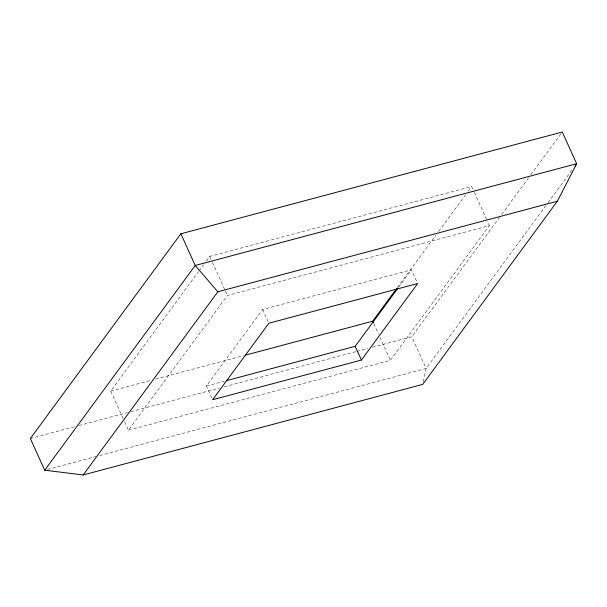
<?xml version="1.0" encoding="UTF-8"?>
<svg xmlns="http://www.w3.org/2000/svg" width="607" height="607" viewBox="0 0 607 607"><rect width="100%" height="100%" fill="white"/><g stroke="black" fill="none" stroke-linecap="round" stroke-linejoin="round"><path stroke-width="0.46" stroke-dasharray="3.04 2.28" d="M423.269 381.735L426.144 368.449L545.761 205.743M123.031 418.284L110.702 391.09L198.527 271.625M199.081 270.859L203.557 264.773M206.357 260.972L209.711 256.404L471.677 186.516L473.991 191.615M124.572 421.683L128.426 430.181L227.443 295.495L489.409 225.607L487.482 221.358M211.851 398.01L206.403 385.991L262.641 309.487L411.44 269.796L417.275 282.672M397.274 287.726L435.872 235.22M438.671 231.411L465.523 194.885M468.323 191.084L471.677 186.516M398.632 287.217L411.44 269.796M128.426 430.181L390.392 360.292L489.409 225.607M372.44 347.25L411.774 336.756L499.379 217.587M501.625 214.529L528.576 177.866M530.822 174.808L561.149 133.555M548.007 202.685L572.158 169.839M110.702 391.09L150.999 380.339M155.582 379.117L243.513 355.656M206.403 385.991L224.658 381.12M30.35 438.512L75.169 426.554M78.827 425.575L127.303 412.646M130.968 411.667L219.688 388.002M224.264 386.78L355.975 351.643M356.886 351.4L367.865 348.471M47.467 469.477L95.952 456.54M99.609 455.561L426.144 368.449L411.774 336.756M474.378 192.465L487.095 220.508M373.821 323.751L378.442 333.949M379.99 337.348L390.392 360.292M262.641 309.487L268.097 321.505M209.711 256.404L212.025 261.503M212.412 262.353L225.129 290.396M225.516 291.246L227.443 295.495"/><path stroke-width="0.91" d="M557.355 201.22L576.65 163.723L562.272 132.03L180.856 233.786L30.35 438.512L44.728 470.205L83.189 474.97L422.7 384.398L557.355 201.22L217.852 291.792L83.189 474.97M44.728 470.205L195.226 265.479L576.65 163.723L574.966 166.015M245.342 355.171L372.66 321.202L396.72 288.484M226.487 380.635L355.194 346.293L397.517 288.727M361.431 360.034L417.669 283.53L268.871 323.228L212.632 399.725L361.431 360.034L355.194 346.293M217.852 291.792L195.226 265.479L180.856 233.786M372.66 321.202L373.434 322.901"/></g></svg>
